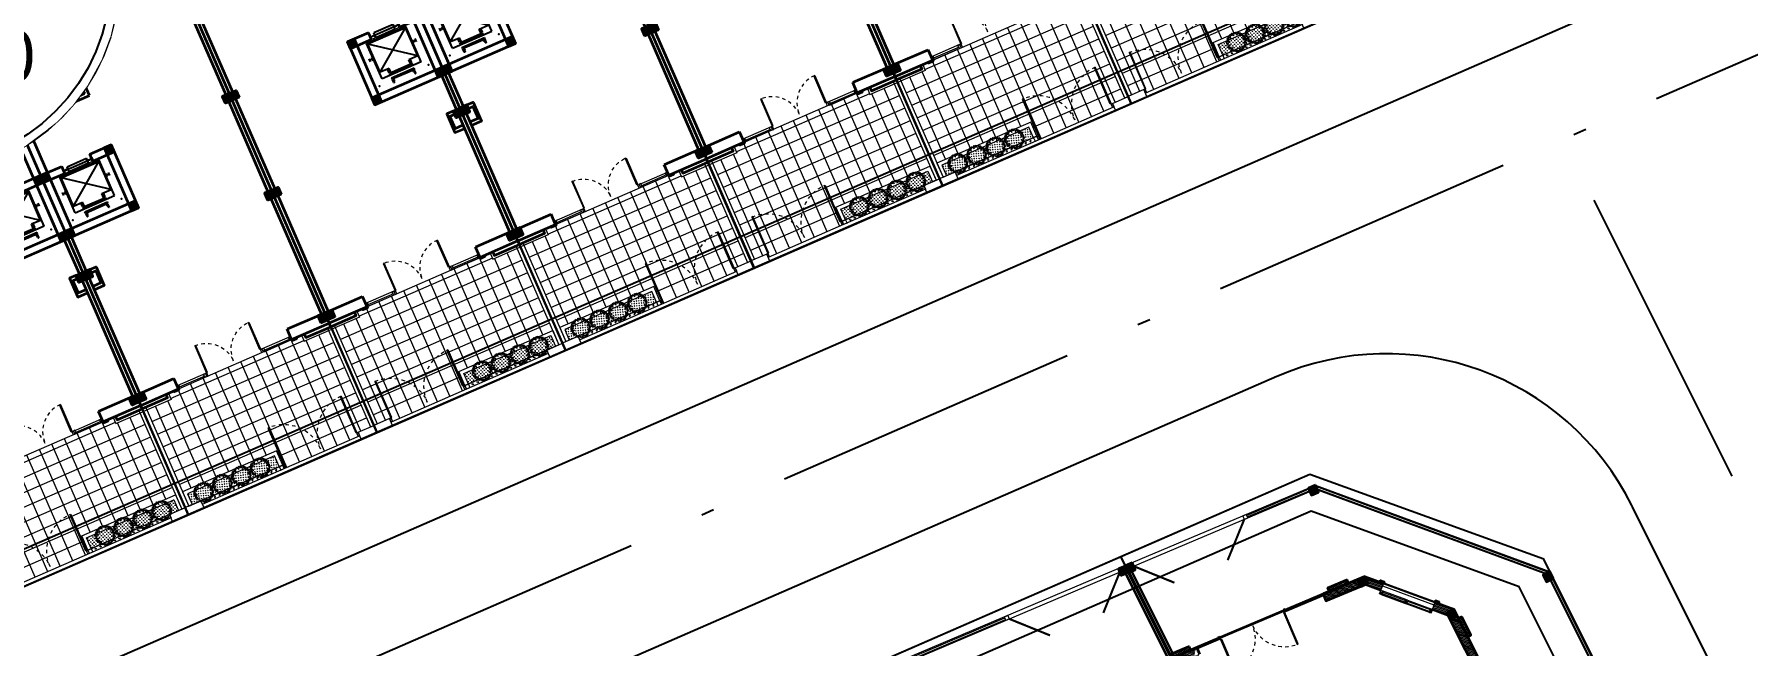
# Model space of a CAD drawing. Header units: millimetres. Extents: x 567980 to 569372, y 2065777 to 2066674.
# Drawn here: x 568774.7 to 568824.68, y 2066410.04 to 2066427.86 of the extents above; entities that cross this region are included whole.
import ezdxf
from ezdxf.enums import TextEntityAlignment as Align
from ezdxf.xclip import XClip

# ---------------------------------------------------------------- set-up
doc = ezdxf.new("R2010")
doc.units = ezdxf.units.MM
for name, pattern in [('ACAD_ISO10W100', [18.5, 12, -3, 0.5, -3]), ('CENTER', [3, 1.5, -0.5, 0.5, -0.5]), ('DOT', [0.25, 0, -0.25]), ('HIDDEN', [0.75, 0.5, -0.25]), ('HIDDEN2', [0.1875, 0.125, -0.0625])]:
    doc.linetypes.add(name, pattern=pattern)
for name, color, linetype, lineweight in [('A-CAY', 76, 'Continuous', 13), ('A-COT VACH', 2, 'Continuous', 35), ('A-CUA', 25, 'Continuous', 5), ('A-DIM', 251, 'Continuous', 15), ('A-HATCH', 251, 'Continuous', 5), ('A-NET KHUAT', 250, 'HIDDEN', 9), ('A-NET THAY', 125, 'Continuous', 18), ('A-NOI THAT', 44, 'Continuous', 9), ('A-TEXT', 7, 'Continuous', 18), ('A-TUONG', 255, 'Continuous', 35), ('boDnv', 54, 'Continuous', 25), ('E- RANH GIOI', 1, 'CENTER', 13), ('E-NoiThat', 32, 'Continuous', 9)]:
    doc.layers.add(name, color=color, linetype=linetype, lineweight=lineweight)
for name, color, linetype in [('A-NOITHAT', 252, 'Continuous'), ('ChiaLo', 128, 'CENTER'), ('datOlienke', 42, 'Continuous'), ('ghi_chu', 7, 'Continuous'), ('LogDg', 7, 'Continuous'), ('LoLK', 6, 'Continuous'), ('QH', 7, 'Continuous'), ('QUYEN', 7, 'Continuous'), ('text', 7, 'Continuous'), ('TimDg', 222, 'Continuous'), ('ViaHeS', 32, 'Continuous')]:
    doc.layers.add(name, color=color, linetype=linetype)
doc.styles.add('A1-arial', font='arial.ttf')
doc.styles.add('avh', font='')
doc.styles.add('rms', font='romans.shx', dxfattribs={"width": 0.7, "bigfont": 'vns.shx'})
doc.styles.get('avh').set_extended_font_data('.VnAvantH')
doc.linetypes.add('ADL', pattern='A,0.125,-0.15,["++",rms,S=0.5,R=0,X=0,Y=-0.2245],-1.35,1.125', length=2.75)

# ---------------------------------------------------------------- blocks, each defined once
blk = doc.blocks.new('NEN')
at = {"layer": 'boDnv', "color": 10, "linetype": 'ADL', "ltscale": 0.25}
for points in [[(156.672, 80.693), (146.026, 101.979), (139.956, 104.181), (-3.204, 41.78), (-5.746, 35.822), (2.49, 13.482), (8.01, 11.127), (154.618, 75.032)], [(138.064, -70.202), (163.347, -55.493), (165.206, -49.265), (120.533, 40.055), (114.463, 42.257), (87.67, 30.578), (85.617, 24.916), (132.335, -68.493)]]:
    blk.add_lwpolyline(points, close=True, dxfattribs=at)
at = {"layer": 'ChiaLo', "ltscale": 5}
for p, q in [((109.214, 54.15), (95.396, 85.849)), ((103.713, 51.752), (89.896, 83.452)), ((98.213, 49.355), (84.396, 81.054)), ((92.713, 46.957), (78.896, 78.657)), ((87.213, 44.56), (73.396, 76.259)), ((81.713, 42.163), (67.895, 73.862))]:
    blk.add_line(p, q, dxfattribs=at)
blk.add_lwpolyline([(116.573, 25.616), (108.915, 40.929)], dxfattribs=at)
at = {"layer": 'datOlienke'}
for points in [[(157.758, 80.756), (146.742, 102.783), (139.922, 105.257), (-3.967, 42.538), (-6.821, 35.849), (1.701, 12.732), (8.014, 10.038), (155.411, 74.287)], [(138.192, -71.285), (164.192, -56.158), (166.277, -49.172), (121.249, 40.859), (114.429, 43.333), (86.877, 31.323), (84.53, 24.853), (131.634, -69.327)]]:
    blk.add_lwpolyline(points, close=True, dxfattribs=at)
at = {"layer": 'LogDg'}
for points in [[(-1.168, 12.049), (-9.545, 35.211, -0.395588), (-5.218, 45.265), (140.335, 108.71, -0.398858), (150.687, 104.955), (161.697, 82.941, -0.429738), (157.739, 72.029), (9.552, 7.436, -0.433088)], [(81.968, 23.269), (128.805, -70.377, 0.432836), (139.983, -73.714), (165.966, -58.597, 0.395833), (169.098, -48.104), (123.817, 42.43, 0.398858), (113.466, 46.185), (85.926, 34.181, 0.429738)]]:
    blk.add_lwpolyline(points, format="xyb", close=True, dxfattribs=at)
at = {"layer": 'LoLK'}
for points in [[(107.689, 72.663), (102.189, 70.265), (109.214, 54.15), (114.714, 56.547)], [(102.189, 70.265), (96.689, 67.868), (103.713, 51.752), (109.214, 54.15)], [(96.689, 67.868), (91.189, 65.47), (98.213, 49.355), (103.713, 51.752)], [(91.189, 65.47), (85.689, 63.073), (92.713, 46.957), (98.213, 49.355)], [(85.689, 63.073), (80.188, 60.675), (87.213, 44.56), (92.713, 46.957)], [(80.188, 60.675), (74.688, 58.278), (81.713, 42.163), (87.213, 44.56)], [(74.688, 58.278), (69.188, 55.88), (76.212, 39.765), (81.713, 42.163)], [(121.249, 40.859), (114.429, 43.333), (108.915, 40.929), (116.573, 25.616), (126.412, 30.537)], [(108.915, 40.929), (100.653, 37.328), (108.524, 21.59), (116.573, 25.616)]]:
    blk.add_lwpolyline(points, close=True, dxfattribs=at)
at = {"layer": 'TimDg', "linetype": 'ACAD_ISO10W100', "ltscale": 0.75}
for points in [[(170.944, 74.512), (-58.789, -25.625)], [(176.4, -55.997), (121.833, 53.105)]]:
    blk.add_lwpolyline(points, dxfattribs=at)
at = {"layer": 'ViaHeS'}
for points in [[(157.758, 80.756), (146.742, 102.783), (139.922, 105.257), (-3.967, 42.538), (-6.821, 35.849), (1.701, 12.732), (8.014, 10.038), (155.411, 74.287)], [(138.192, -71.285), (164.192, -56.158), (166.277, -49.172), (121.249, 40.859), (114.429, 43.333), (86.877, 31.323), (84.53, 24.853), (131.634, -69.327)]]:
    blk.add_lwpolyline(points, close=True, dxfattribs=at)
blk = doc.blocks.new('NEN M01')
at = {"layer": 'datOlienke'}
blk.add_lwpolyline([(4.737, 4.993), (3.439, 29.587), (-1.824, 34.58), (-158.789, 34.58), (-164.078, 29.588), (-165.502, 4.992), (-160.791, 0), (0, 0)], close=True, dxfattribs=at)
at = {"layer": 'LoLK'}
for points in [[(-80.396, 17.58), (-86.396, 17.58), (-86.396, 0), (-80.396, 0)], [(-74.396, 17.58), (-80.396, 17.58), (-80.396, 0), (-74.396, 0)], [(-68.396, 17.58), (-74.396, 17.58), (-74.396, 0), (-68.396, 0)], [(-62.396, 17.58), (-68.396, 17.58), (-68.396, 0), (-62.396, 0)], [(-56.396, 17.58), (-62.396, 17.58), (-62.396, 0), (-56.396, 0)], [(-50.396, 17.58), (-56.396, 17.58), (-56.396, 0), (-50.396, 0)], [(-44.396, 17.58), (-50.396, 17.58), (-50.396, 0), (-44.396, 0)]]:
    blk.add_lwpolyline(points, close=True, dxfattribs=at)
blk = doc.blocks.new('cot 220')
at = {"layer": 'A-COT VACH'}
h = blk.add_hatch(color=256, dxfattribs=at)
h.dxf.hatch_style = 1
h.paths.add_polyline_path([(110, 110), (-110, 110), (-110, -110), (110, -110)])
blk.add_lwpolyline([(-110, -110), (110, -110), (110, 110), (-110, 110)], close=True, dxfattribs=at)
blk = doc.blocks.new('AP11B2')
at = {"layer": 'A-NOITHAT'}
for p, q in [((-725, 166), (-725, 1292)), ((725, 1292), (-725, 1292)), ((-695, 366), (-695, 1262)), ((695, 1262), (-695, 1262)), ((695, 366), (-695, 1262)), ((-695, 366), (695, 1262)), ((558, 1417), (-568, 1417)), ((-435, 1392), (-435, 1442)), ((-385, 1392), (-385, 1442)), ((-335, 1442), (-385, 1442)), ((-335, 1392), (-385, 1392)), ((360, 1492), (-360, 1492)), ((-360, 1342), (-360, 1492)), ((360, 1342), (-360, 1342)), ((-335, 1392), (-335, 1442)), ((385, 1442), (335, 1442)), ((335, 1392), (335, 1442)), ((385, 1392), (335, 1392)), ((360, 1342), (360, 1492)), ((385, 1392), (385, 1442)), ((435, 1392), (435, 1442)), ((695, 366), (695, 1262)), ((725, 166), (725, 1292)), ((-850, 757), (-850, 857)), ((-750, 807), (-850, 807)), ((-750, 757), (-750, 857)), ((750, 757), (750, 857)), ((750, 807), (850, 807)), ((850, 757), (850, 857)), ((725, 166), (-725, 166)), ((-360, 366), (-695, 366)), ((-420, 246), (-420, 366)), ((-360, 246), (-420, 246)), ((417, 226), (-417, 226)), ((-417, 186), (-417, 226)), ((417, 186), (-417, 186)), ((417, 79), (-417, 79)), ((-417, 39), (-417, 79)), ((417, 39), (-417, 39)), ((-407, -67), (-407, 25)), ((-367, 25), (-407, 25)), ((-360, 246), (-360, 366)), ((-357, -15), (-357, 15)), ((0, 186), (0, 226)), ((0, 39), (0, 79)), ((357, -15), (357, 15)), ((695, 366), (360, 366)), ((360, 246), (360, 366)), ((420, 246), (360, 246)), ((407, 25), (367, 25)), ((407, -67), (407, 25)), ((417, 186), (417, 226)), ((417, 39), (417, 79)), ((420, 246), (420, 366)), ((-387, -77), (-397, -77)), ((-377, -67), (-377, -25)), ((-367, -25), (-377, -25)), ((377, -25), (367, -25)), ((377, -67), (377, -25)), ((397, -77), (387, -77))]:
    blk.add_line(p, q, dxfattribs=at)
for centre, start, end in [((-367, 15), 0, 90), ((367, 15), 90, 180), ((-397, -67), 180, 270), ((-387, -67), 270, 0), ((-367, -15), 270, 0), ((367, -15), 180, 270), ((387, -67), 180, 270), ((397, -67), 270, 0)]:
    blk.add_arc(centre, 10, start, end, dxfattribs=at)
for p in [(-900, 0), (900, 0)]:
    blk.add_point(p, dxfattribs=at)
blk = doc.blocks.new('*U322')
blk.add_line((100, 70), (867, 70))
for points in [[(-147, 1067), (-147, 1007), (-40, 1007), (-40, 1017), (0, 1017), (0, 1067)], [(-147, 0), (-147, 60), (-40, 60), (-40, 50), (0, 50), (0, 0)], [(0, 50), (967, 50), (967, 90), (0, 90)], [(100, 50), (100, 90), (867, 90), (867, 50)]]:
    blk.add_lwpolyline(points, close=True)
at = {"linetype": 'HIDDEN'}
blk.add_arc((0, 50), 967, 360, 90, dxfattribs=at)
blk = doc.blocks.new('A$C141617FA')
at = {"layer": 'A-NOI THAT'}
for p, q in [((0, 445), (154, 445)), ((214, 445), (322, 445))]:
    blk.add_line(p, q, dxfattribs=at)
for points in [[(383, 445), (537, 445), (537, 20, -0.414214), (517, 0), (20, 0, -0.414214), (0, 20), (0, 445)], [(297, 407), (481, 407, -0.414214), (521, 367), (521, 67, -0.414214), (481, 27), (61, 27, -0.414214), (21, 67), (21, 367, -0.414214), (61, 407), (246, 407)]]:
    blk.add_lwpolyline(points, format="xyb", dxfattribs=at)
blk.add_lwpolyline([(274, 435), (253, 428, 0.414214), (246, 413), (305, 244, 0.414214), (320, 237), (342, 244, 0.414214), (349, 260), (290, 428, 0.414214)], format="xyb", close=True, dxfattribs=at)
for centre, radius in [((184, 438), 31.2), ((268, 214), 30), ((352, 438), 31.2)]:
    blk.add_circle(centre, radius, dxfattribs=at)
blk = doc.blocks.new('xi')
for p, q in [((31751, -119432), (31751, -119586)), ((31977, -119418), (31763, -119418)), ((31977, -119418), (32191, -119418)), ((32202, -119432), (32202, -119586)), ((31855, -119684), (31870, -119914)), ((31858, -119700), (31867, -119700)), ((31879, -119691), (32075, -119691)), ((31900, -119663), (31900, -119691)), ((31902, -119661), (31912, -119661)), ((31914, -119663), (31914, -119691)), ((31914, -119678), (31927, -119678)), ((31929, -119680), (31929, -119691)), ((32025, -119680), (32025, -119691)), ((32040, -119678), (32027, -119678)), ((32040, -119663), (32040, -119691)), ((32052, -119661), (32042, -119661)), ((32054, -119663), (32054, -119691)), ((32098, -119684), (32083, -119914)), ((32096, -119700), (32087, -119700)), ((32234, -119513), (32202, -119517)), ((32215, -119526), (32202, -119526)), ((32215, -119563), (32202, -119563)), ((32234, -119573), (32202, -119569)), ((32215, -119516), (32215, -119571)), ((32256, -119534), (32256, -119553))]:
    blk.add_line(p, q)
blk.add_circle((31977, -119703), 42.5)
for points in [[(31726, -119541), (31726, -119510), (31728, -119478), (31732, -119447)], [(31732, -119447), (31733, -119431), (31746, -119418), (31763, -119418)], [(31751, -119432), (31751, -119424), (31758, -119418), (31766, -119418)], [(32187, -119418), (32195, -119418), (32202, -119424), (32202, -119432)], [(32191, -119418), (32207, -119418), (32220, -119431), (32221, -119447)], [(32221, -119447), (32224, -119469), (32226, -119492), (32226, -119514)], [(31732, -119673), (31727, -119629), (31725, -119585), (31726, -119541)], [(31790, -119971), (31759, -119874), (31740, -119774), (31732, -119673)], [(31735, -119709), (31735, -119679), (31738, -119650), (31744, -119622)], [(31744, -119622), (31747, -119614), (31752, -119607), (31758, -119601)], [(31758, -119601), (31754, -119597), (31751, -119592), (31751, -119586)], [(31977, -119611), (31904, -119610), (31831, -119607), (31758, -119601)], [(31797, -119926), (31789, -119886), (31790, -119845), (31801, -119805)], [(31899, -120097), (31831, -120035), (31796, -119943), (31805, -119851)], [(31882, -120098), (31839, -120049), (31809, -119990), (31797, -119926)], [(31801, -119805), (31810, -119769), (31827, -119734), (31850, -119704)], [(31805, -119851), (31807, -119829), (31812, -119808), (31820, -119788)], [(31820, -119788), (31832, -119754), (31849, -119723), (31871, -119695)], [(31850, -119704), (31852, -119701), (31854, -119700), (31858, -119700)], [(31977, -120018), (31919, -120018), (31872, -119972), (31870, -119914)], [(31871, -119695), (31873, -119692), (31875, -119691), (31879, -119691)], [(31900, -119663), (31900, -119662), (31901, -119661), (31902, -119661)], [(31912, -119661), (31913, -119661), (31914, -119662), (31914, -119663)], [(31927, -119678), (31928, -119678), (31929, -119679), (31929, -119680)], [(32195, -119601), (32122, -119607), (32050, -119610), (31977, -119611)], [(32083, -119914), (32082, -119972), (32034, -120018), (31977, -120018)], [(32025, -119680), (32025, -119679), (32026, -119678), (32027, -119678)], [(32040, -119663), (32040, -119662), (32041, -119661), (32042, -119661)], [(32052, -119661), (32053, -119661), (32054, -119662), (32054, -119663)], [(32148, -119851), (32158, -119943), (32123, -120035), (32054, -120097)], [(32157, -119926), (32144, -119990), (32115, -120049), (32071, -120098)], [(32075, -119691), (32078, -119691), (32081, -119692), (32083, -119695)], [(32083, -119695), (32104, -119723), (32122, -119754), (32134, -119788)], [(32096, -119700), (32099, -119700), (32102, -119701), (32104, -119704)], [(32104, -119704), (32127, -119734), (32143, -119769), (32152, -119805)], [(32134, -119788), (32141, -119808), (32146, -119829), (32148, -119851)], [(32152, -119805), (32163, -119845), (32165, -119886), (32157, -119926)], [(32221, -119673), (32214, -119774), (32194, -119874), (32163, -119971)], [(32202, -119586), (32202, -119592), (32199, -119597), (32195, -119601)], [(32195, -119601), (32201, -119607), (32206, -119614), (32209, -119622)], [(32209, -119622), (32215, -119650), (32218, -119679), (32218, -119709)], [(32228, -119573), (32227, -119606), (32225, -119639), (32221, -119673)], [(31803, -120001), (31798, -119992), (31793, -119981), (31790, -119971)], [(31868, -120091), (31842, -120065), (31820, -120035), (31803, -120001)], [(31977, -120138), (31936, -120138), (31896, -120121), (31868, -120091)], [(32054, -120097), (32010, -120138), (31943, -120138), (31899, -120097)], [(32085, -120091), (32057, -120121), (32018, -120138), (31977, -120138)], [(32151, -120001), (32134, -120035), (32112, -120065), (32085, -120091)], [(32163, -119971), (32160, -119981), (32156, -119992), (32151, -120001)]]:
    blk.add_open_spline(points, degree=3)
for points in [[(31855, -119684), (31847, -119617), (31896, -119556), (31963, -119549), (31968, -119548), (31972, -119548), (31977, -119548)], [(31977, -119548), (32044, -119548), (32099, -119603), (32099, -119670), (32099, -119675), (32099, -119679), (32098, -119684)], [(32234, -119513), (32245, -119512), (32256, -119521), (32256, -119533), (32256, -119534), (32256, -119534), (32256, -119534)], [(32256, -119553), (32256, -119564), (32246, -119574), (32234, -119574), (32234, -119574), (32234, -119574), (32234, -119573)], [(32071, -120098), (32024, -120150), (31944, -120154), (31892, -120107), (31888, -120104), (31885, -120101), (31882, -120098)]]:
    blk.add_open_spline(points, degree=3, knots=[0, 0, 0, 0, 1, 1, 1, 2, 2, 2, 2])
blk = doc.blocks.new('*U305')
for p, q in [((90, -100), (50, -100)), ((70, -100), (70, -1050)), ((2310, -100), (2350, -100)), ((2330, -100), (2330, -1050)), ((90, -1050), (50, -1050)), ((2310, -1050), (2350, -1050))]:
    blk.add_line(p, q)
for points in [[(0, 133), (60, 133), (60, 40), (50, 40), (50, 0), (0, 0)], [(2400, 133), (2340, 133), (2340, 40), (2350, 40), (2350, 0), (2400, 0)], [(50, 0), (90, 0), (90, -1150), (50, -1150)], [(2350, 0), (2310, 0), (2310, -1150), (2350, -1150)]]:
    blk.add_lwpolyline(points, close=True)
at = {"linetype": 'HIDDEN2'}
for centre, start, end in [((50, 0), 270.00004, 0), ((2350, 0), 180, 269.99996)]:
    blk.add_arc(centre, 1150, start, end, dxfattribs=at)
blk = doc.blocks.new('cot gia md a1')
at = {"layer": 'A-NET THAY'}
blk.add_lwpolyline([(880, 0), (880, -190), (0, -190), (0, -110)], dxfattribs=at)
at = {"layer": 'A-TUONG'}
blk.add_lwpolyline([(800, 0), (800, -110), (0, -110), (0, 0)], dxfattribs=at)
blk = doc.blocks.new('phao cua chinh mb a1')
at = {"layer": 'A-TUONG'}
blk.add_lwpolyline([(0, 0), (0, -30), (-150, -30), (-150, 0)], dxfattribs=at)
blk = doc.blocks.new('TRU CONG')
at = {"layer": 'A-NET THAY'}
blk.add_lwpolyline([(0, 0), (500, 0), (500, 220), (0, 220)], close=True, dxfattribs=at)
blk = doc.blocks.new('*U304')
for p, q in [((90, 1450), (50, 1450)), ((70, 100), (70, 1450)), ((3110, 1450), (3150, 1450)), ((3130, 100), (3130, 1450)), ((90, 100), (50, 100)), ((3110, 100), (3150, 100))]:
    blk.add_line(p, q)
for points in [[(50, 0), (90, 0), (90, 1550), (50, 1550)], [(3150, 0), (3110, 0), (3110, 1550), (3150, 1550)], [(0, -133), (60, -133), (60, -40), (50, -40), (50, 0), (0, 0)], [(3200, -133), (3140, -133), (3140, -40), (3150, -40), (3150, 0), (3200, 0)]]:
    blk.add_lwpolyline(points, close=True)
at = {"linetype": 'HIDDEN2'}
for centre, start, end in [((50, 0), 0, 89.99996), ((3150, 0), 90.00004, 180)]:
    blk.add_arc(centre, 1550, start, end, dxfattribs=at)
blk = doc.blocks.new('*U331')
at = {"layer": 'A-NET THAY'}
blk.add_lwpolyline([(-0.015, -0.015), (0.015, -0.015), (0.015, 0.015), (-0.015, 0.015)], close=True, dxfattribs=at)
blk = doc.blocks.new('*U332')
at = {"layer": 'A-NET THAY', "color": 0, "linetype": 'ByBlock', "lineweight": -2, "transparency": 16777216}
for p in [(0, 0), (0.15, 0), (0.3, 0), (0.45, 0), (0.6, 0), (0.75, 0), (0.9, 0), (1.05, 0), (1.2, 0), (1.35, 0), (1.5, 0), (1.65, 0), (1.8, 0), (1.95, 0), (2.1, 0), (2.25, 0)]:
    blk.add_blockref('*U331', p, dxfattribs=at)
blk = doc.blocks.new('mb-cay40')
at = {"color": 0, "linetype": 'ByBlock'}
for centre, radius, start, end in [((-767, 152), 75.6, 44.25765, 108.59266), ((-736, 277), 75.6, 224.25765, 288.59266), ((-743, 226), 96, 30.94824, 110.57839), ((-695, 365), 96, 210.94824, 290.57839), ((-787, 176), 111, 280.87616, 345.44791), ((-659, 40), 111, 100.87616, 165.44791), ((-690, -39), 87.4, 54.97446, 151.37923), ((-716, 74), 87.4, 234.97446, 331.37923), ((-680, 301), 102, 69.72014, 135.64891), ((-718, 468), 102, 249.72014, 315.64891), ((-654, 503), 44.2, 163.49335, 274.46973), ((-693, 471), 44.2, 343.49335, 94.46973), ((-638, 119), 83.9, 60.50948, 129.29199), ((-649, 257), 83.9, 240.50948, 309.29199), ((-542, 597), 98.1, 183.31893, 263.19037), ((-651, 494), 98.1, 3.31893, 83.19037), ((-620, 357), 75.8, 22.57231, 98.33354), ((-561, 461), 75.8, 202.57231, 278.33354), ((-554, 556), 69.9, 25.45365, 116.6852), ((-522, 648), 69.9, 205.45365, 296.6852), ((-427, 694), 54.1, 146.81507, 244.01934), ((-496, 675), 54.1, 326.81507, 64.01934), ((-390, 597), 66.9, 168.8066, 257.6391), ((-470, 545), 66.9, 348.8066, 77.6391), ((-300, 710), 100, 149.47372, 231.75859), ((-448, 683), 100, 329.47372, 51.75859), ((-231, 779), 98.1, 192.30595, 259.6849), ((-344, 662), 98.1, 12.30595, 79.6849), ((-148, 638), 79.7, 145.52479, 220.83273), ((-273, 631), 79.7, 325.52479, 40.83273), ((-136, 737), 62.9, 125.40933, 202.71009), ((-231, 764), 62.9, 305.40933, 22.71009), ((16, 684), 137, 133.81169, 194.30773), ((-211, 749), 137, 313.81169, 14.30773), ((113, 711), 137, 163.46423, 212.79056), ((49, 562), 68.8, 103.89139, 198.90395), ((-134, 676), 137, 343.46423, 32.79056), ((-33, 607), 68.8, 283.89139, 18.90395), ((138, 616), 80.6, 104.10036, 168.46502), ((40, 710), 80.6, 284.10036, 348.46502), ((230, 506), 141, 100.3005, 160.44765), ((72, 692), 141, 280.3005, 340.44765), ((213, 369), 79.6, 86.02822, 161.36976), ((143, 474), 79.6, 266.02822, 341.36976), ((159, -75), 77.3, 28.80716, 103.91988), ((208, 37), 77.3, 208.80716, 283.91988), ((260, 521), 76.9, 122.58173, 207.17999), ((150, 551), 76.9, 302.58173, 27.17999), ((243, 141), 78, 58.87476, 131.21352), ((232, 267), 78, 238.87476, 311.21352), ((320, 284), 110, 64.73526, 140.57812), ((282, 453), 110, 244.73526, 320.57812), ((314, -59), 90.4, 71.37117, 141.75354), ((272, 83), 90.4, 251.37117, 321.75354), ((300, 426), 53.5, 59.98145, 155.66759), ((278, 494), 53.5, 239.98145, 335.66759), ((293, 25), 97.6, 29.1952, 106.7189), ((350, 166), 97.6, 209.1952, 286.7189), ((359, 242), 79.1, 90.25287, 173.52208), ((280, 330), 79.1, 270.25287, 353.52208), ((344, 142), 53.6, 28.19814, 112.19179), ((371, 217), 53.6, 208.19814, 292.19179), ((-675, -123), 70, 71.81925, 140.08176), ((-707, -12), 70, 251.81925, 320.08176), ((-557, -163), 78, 113.47529, 203.45596), ((-660, -123), 78, 293.47529, 23.45596), ((-617, 21), 75, 267.17243, 337.23647), ((-551, -83), 75, 87.17243, 157.23647), ((-605, -147), 107, 271.63276, 352.02679), ((-496, -269), 107, 91.63276, 172.02679), ((-473, -294), 49.3, 76.54191, 193.47743), ((-509, -257), 49.3, 256.54191, 13.47743), ((-342, -221), 95.9, 122.88731, 186.72533), ((-489, -152), 95.9, 302.88731, 6.72533), ((-314, -281), 91.1, 159.11699, 230.36062), ((-457, -318), 91.1, 339.11699, 50.36062), ((-220, -348), 109, 122.11699, 201.72753), ((-379, -297), 109, 302.11699, 21.72753), ((-170, -364), 62.5, 129.74751, 206.0709), ((-267, -343), 62.5, 309.74751, 26.0709), ((-133, -236), 75.4, 148.78766, 221.59771), ((-253, -247), 75.4, 328.78766, 41.59771), ((-160, -372), 84.6, 5.31956, 80.41897), ((-61, -281), 84.6, 185.31956, 260.41897), ((100, -278), 148, 165.20711, 218.32175), ((-159, -332), 148, 345.20711, 38.32175), ((-19, -211), 70.3, 353.64998, 74.65145), ((70, -151), 70.3, 173.64998, 254.65145), ((110, -276), 64.3, 156.77542, 231.28797), ((11, -301), 64.3, 336.77542, 51.28797), ((113, -290), 96.7, 38.69621, 106.24154), ((162, -137), 96.7, 218.69621, 286.24154), ((133, -213), 116, 6.54869, 76.89113), ((275, -87), 116, 186.54869, 256.89113), ((243, -118), 50.7, 359.25572, 87.62866), ((296, -68), 50.7, 179.25572, 267.62866)]:
    blk.add_arc(centre, radius, start, end, dxfattribs=at)
blk = doc.blocks.new('*U329')
at = {"layer": 'A-CAY', "xscale": 0.0005, "yscale": 0.0005, "zscale": 0.0005, "rotation": 296.5718179110141}
blk.add_blockref('mb-cay40', (-0.044, -0.134), dxfattribs=at)
blk = doc.blocks.new('*U330')
at = {"layer": 'A-NET THAY', "color": 0, "linetype": 'ByBlock', "lineweight": -2, "transparency": 16777216}
for p in [(0, 0), (0.6, 0), (1.2, 0), (1.8, 0)]:
    blk.add_blockref('*U329', p, dxfattribs=at)
blk = doc.blocks.new('*U303')
at = {"ltscale": 10}
for p, q in [((900, 0), (0, 0)), ((855, -60), (45, -60)), ((855, -100), (45, -100))]:
    blk.add_line(p, q, dxfattribs=at)
for points in [[(0, -100), (45, -100), (45, -60), (60, -60), (60, 0), (0, 0)], [(900, -100), (855, -100), (855, -60), (840, -60), (840, 0), (900, 0)]]:
    blk.add_lwpolyline(points, close=True, dxfattribs=at)
blk = doc.blocks.new('MB T1 A6...')
at = {"layer": 'A-HATCH'}
h = blk.add_hatch(dxfattribs=at)
h.set_pattern_fill('SQRTMPLT', color=256, scale=0.3, pattern_type=2)
h.set_pattern_definition([(0, (-569799.19593, -2065323.6969), (-1e-17, 0.3), []), (90, (-569799.19593, -2065323.6969), (-0.3, 0), [])])
h.paths.add_polyline_path([(1.175, -4.52), (2.13, -4.52), (2.13, -3.42), (2.13, -2.42), (1.23, -2.42), (1.23, -2.22), (0.22, -2.22), (0.22, -3.379), (0.62, -3.486), (0.633, -3.438), (0.704, -3.56), (0.717, -3.512), (1.175, -3.635)])
h = blk.add_hatch(dxfattribs=at)
h.set_pattern_fill('SQRTMPLT', color=256, scale=0.4, pattern_type=2)
h.set_pattern_definition([(0, (-569799.19593, -2065461.0032), (-3e-17, 0.4), []), (90, (-569799.19593, -2065461.0032), (-0.4, 0), [])])
h.paths.add_polyline_path([(5.89, -14.3), (5.12, -14.3), (5.12, -14.11), (4.95, -14.11), (4.95, -14.14), (4.8, -14.14), (4.8, -14.11), (1.2, -14.11), (1.2, -14.14), (1.05, -14.14), (1.05, -14.11), (0.88, -14.11), (0.88, -14.3), (0.11, -14.3), (0.11, -16.91), (3.1, -16.91), (3.1, -16.78), (3.1, -17.47), (5.5, -17.47), (5.5, -17.36), (5.89, -17.36)])
at = {"layer": 'A-HATCH', "true_color": 0x46cb3a}
h = blk.add_hatch(dxfattribs=at)
h.set_pattern_fill('CROSS', color=95, scale=0.2, angle=-63.4282, double=1)
h.set_pattern_definition([(296.571817911, (-569799.19593, -2065461.58321), (0.0670846796934, -0.0223527571104), [0.025, -0.075]), (26.571817911, (-569799.20152, -2065461.59998), (0.0223527571104, 0.0670846796934), [0.025, -0.075])])
h.paths.add_polyline_path([(2.99, -17.02), (0.22, -17.02), (0.22, -17.36), (2.99, -17.36)])
at = {"layer": 'A-NET THAY'}
for p, q in [((2.13, -4.22), (2.13, -3.42)), ((1.12, -3.87), (0.22, -3.87)), ((1.12, -4.12), (0.22, -4.12)), ((1.12, -4.37), (0.22, -4.37)), ((1.12, -4.62), (0.22, -4.62)), ((1.12, -4.87), (0.22, -4.87)), ((1.12, -5.12), (0.22, -5.12)), ((0.67, -7.02), (1.57, -7.02)), ((1.2, -14.11), (4.8, -14.11)), ((3.1, -17.47), (5.5, -17.47)), ((0.5, -17.58), (5.5, -17.58))]:
    blk.add_line(p, q, dxfattribs=at)
for points in [[(1.07, -3.607), (1.07, -5.12)], [(2.99, -17.36), (2.99, -17.02), (0.22, -17.02), (0.22, -17.36)]]:
    blk.add_lwpolyline(points, dxfattribs=at)
for points in [[(0, -17.36), (0, -14.22), (0.11, -14.22), (0.11, -17.36)], [(6, -17.36), (6, -14.22), (5.89, -14.22), (5.89, -17.36)], [(0.11, -17.36), (3.1, -17.36), (3.1, -16.91), (0.11, -16.91)], [(0.5, -17.47), (3.1, -17.47), (3.1, -17.36), (0.5, -17.36)], [(2.99, -17.47), (3.1, -17.47), (3.1, -17.36), (2.99, -17.36)]]:
    blk.add_lwpolyline(points, close=True, dxfattribs=at)
at = {"layer": 'A-NOI THAT'}
blk.add_lwpolyline([(2.13, -4.52), (2.13, -5.12), (1.175, -5.12), (1.175, -4.52)], close=True, dxfattribs=at)
at = {"layer": 'A-TUONG'}
for p, q in [((0, -14.11), (0, -2)), ((0.22, -8.8), (0.22, -2.22)), ((2.13, -2.22), (2.13, -3.42)), ((2.24, -3.42), (2.24, -2.22)), ((5.89, -2.22), (5.89, -6.8)), ((6, -2), (6, -14.11)), ((2.13, -3.42), (2.24, -3.42)), ((1.12, -5.23), (1.12, -3.62)), ((1.175, -5.12), (1.175, -3.635)), ((2.13, -4.22), (2.24, -4.22)), ((2.13, -4.22), (2.13, -5.12)), ((2.24, -5.23), (2.24, -4.22)), ((1.12, -5.23), (2.24, -5.23)), ((1.175, -5.12), (2.13, -5.12)), ((0.67, -7.02), (0.67, -6.8)), ((1.57, -7.02), (1.57, -6.8)), ((5.89, -7.02), (5.89, -9.88)), ((0.11, -8.8), (0.22, -8.8)), ((0.11, -9.88), (0.11, -8.8)), ((0.11, -13.78), (0.11, -10.1)), ((5.89, -10.1), (5.89, -13.78)), ((0.11, -13.78), (1.2, -13.78)), ((1.2, -14.11), (1.2, -13.78)), ((5.89, -13.78), (4.8, -13.78)), ((4.8, -14.11), (4.8, -13.78)), ((0, -14.11), (1.2, -14.11)), ((4.8, -14.11), (6, -14.11))]:
    blk.add_line(p, q, dxfattribs=at)
for points in [[(1.57, -6.8), (2.24, -6.8), (2.24, -8.8), (0, -8.8), (0, -6.8), (0.67, -6.8)], [(1.57, -7.02), (2.02, -7.02), (2.02, -8.58), (0.22, -8.58), (0.22, -7.02), (0.67, -7.02)], [(0.22, -9.88), (0.42, -9.88), (0.42, -10.48), (0.11, -10.48)], [(0.22, -9.99), (0.365, -9.99), (0.365, -10.37), (0.11, -10.37)]]:
    blk.add_lwpolyline(points, dxfattribs=at)
at = {"layer": 'A-COT VACH', "xscale": 0.001, "yscale": 0.001, "zscale": 0.001}
for p in [(0.11, -6.91), (2.13, -6.91), (5.89, -6.91), (0.11, -8.69), (2.13, -8.69), (0.11, -9.99), (5.89, -9.99), (0.11, -13.89), (5.89, -13.89)]:
    blk.add_blockref('cot 220', p, dxfattribs=at)
at = {"layer": 'A-CUA', "extrusion": (0, 0, -1)}
for name, p, xscale, yscale, zscale, rotation in [('*U322', (-2.13, -3.42), -0.0007500000000000046, 0.0007500000000000046, -0.0007500000000000046, 180), ('*U305', (-2.1, -14.01), 0.0007500000000000047, 0.0007500000000000047, -0.0007500000000000045, 179.999936339438)]:
    blk.add_blockref(name, p, dxfattribs=dict(at, xscale=xscale, yscale=yscale, zscale=zscale, rotation=rotation))
at = {"layer": 'A-CUA', "yscale": 0.001, "zscale": 0.001}
for p, xscale, rotation in [((1.2, -14.01), 0.001, 6.366056209145057e-05), ((4.8, -14.01), -0.001, 6.366056208523855e-05)]:
    blk.add_blockref('*U303', p, dxfattribs=dict(at, xscale=xscale, rotation=rotation))
at = {"layer": 'A-CUA', "extrusion": (0, 0, -1), "xscale": -0.0007500000000000045, "yscale": 0.0007500000000000045, "zscale": -0.0007500000000000045}
blk.add_blockref('*U304', (-3.1, -17.36), dxfattribs=at)
at = {"layer": 'A-NET THAY', "yscale": 0.001, "zscale": 0.001}
for name, p, xscale in [('cot gia md a1', (0, -14.11), 0.001), ('phao cua chinh mb a1', (1.2, -14.11), 0.001), ('phao cua chinh mb a1', (4.8, -14.11), -0.001), ('cot gia md a1', (6, -14.11), -0.001), ('TRU CONG', (0, -17.58), 0.001), ('TRU CONG', (6, -17.58), -0.001)]:
    blk.add_blockref(name, p, dxfattribs=dict(at, xscale=xscale))
at = {"layer": 'A-NET THAY'}
for name, p in [('*U330', (0.67, -17.167)), ('*U332', (0.62, -17.415))]:
    blk.add_blockref(name, p, dxfattribs=at)
at = {"layer": 'A-NOI THAT', "linetype": 'ByBlock', "xscale": -0.001, "yscale": 0.001, "zscale": 0.001}
blk.add_blockref('xi', (33.657, 116.998), dxfattribs=at)
at = {"layer": 'A-NOI THAT', "xscale": -0.001, "yscale": 0.001, "zscale": 0.001, "rotation": 180}
blk.add_blockref('A$C141617FA', (1.384, -4.588), dxfattribs=at)
at = {"layer": 'E-NoiThat', "xscale": -0.0008625000000000015, "yscale": 0.001, "zscale": 0.0008625000000000015}
blk.add_blockref('AP11B2', (1.12, -8.362), dxfattribs=at)
at = {"layer": 'A-TEXT', "style": 'A1-arial'}
blk.add_text('WC', height=0.25, dxfattribs=at).set_placement((1.543, -4.272), align=Align.MIDDLE_CENTER)
blk = doc.blocks.new('MBT1 MO1')
at = {"layer": 'LoLK'}
for name, p in [('NEN M01', (0, 0)), ('MB T1 A6...', (-80.396, 17.58)), ('MB T1 A6...', (-68.396, 17.58)), ('MB T1 A6...', (-56.396, 17.58))]:
    blk.add_blockref(name, p, dxfattribs=at)
at = {"layer": 'LoLK', "xscale": -1}
for p in [(-80.396, 17.58), (-68.396, 17.58), (-56.396, 17.58), (-44.396, 17.58)]:
    blk.add_blockref('MB T1 A6...', p, dxfattribs=at)
blk = doc.blocks.new('NEN KO1')
at = {"layer": 'datOlienke'}
blk.add_lwpolyline([(4.684, 4.99), (2.786, 35.01), (-2.53, 40), (-103.193, 40), (-108.456, 35.007), (-110.04, 4.993), (-105.303, 0), (0, 0)], close=True, dxfattribs=at)
at = {"layer": 'LoLK'}
for points in [[(-103.193, 40), (-108.456, 35.007), (-108.773, 29), (-91.652, 29), (-91.652, 40)], [(-108.773, 29), (-109.248, 20), (-91.652, 20), (-91.652, 29)]]:
    blk.add_lwpolyline(points, close=True, dxfattribs=at)
blk = doc.blocks.new('A$C1a95cbaf')
at = {"layer": 'A-HATCH'}
h = blk.add_hatch(dxfattribs=at)
h.set_pattern_fill('ANSI31', color=256, scale=300)
h.set_pattern_definition([(45, (-121341.862, 350750.01), (-26.5165043, 26.5165043), [])])
h.paths.add_polyline_path([(110, 600), (0, 600), (0, 0), (110, 0)])
at = {"layer": 'A-TUONG', "elevation": 0}
blk.add_lwpolyline([(110, 0), (0, 0), (0, 600), (110, 600)], close=True, dxfattribs=at)
blk = doc.blocks.new('*U525')
for p, q in [((90, -100), (50, -100)), ((70, -100), (70, -1250)), ((2710, -100), (2750, -100)), ((2730, -100), (2730, -1250)), ((90, -1250), (50, -1250)), ((2710, -1250), (2750, -1250))]:
    blk.add_line(p, q)
for points in [[(0, 113), (60, 113), (60, 40), (50, 40), (50, 0), (0, 0)], [(50, 0), (90, 0), (90, -1350), (50, -1350)], [(2750, 0), (2710, 0), (2710, -1350), (2750, -1350)], [(2800, 113), (2740, 113), (2740, 40), (2750, 40), (2750, 0), (2800, 0)]]:
    blk.add_lwpolyline(points, close=True)
at = {"linetype": 'HIDDEN2'}
for centre, start, end in [((50, 0), 270.00004, 0), ((2750, 0), 180, 269.99996)]:
    blk.add_arc(centre, 1350, start, end, dxfattribs=at)
blk = doc.blocks.new('CUA DI 4000')
at = {"layer": 'A-HATCH'}
h = blk.add_hatch(dxfattribs=at)
h.set_pattern_fill('ANSI31', color=256, scale=300)
h.set_pattern_definition([(45, (-348838.78, 636491.252), (-26.5165043, 26.5165043), [])])
h.paths.add_polyline_path([(5600, -110), (5000, -110), (5000, 0), (5600, 0)])
edge = h.paths.add_edge_path()
edge.add_line((600, -109), (0, -111))
edge.add_line((0, -111), (0, 1))
edge.add_line((0, 1), (600, -1))
edge.add_line((600, -1), (600, -109))
at = {"layer": 'A-CUA', "elevation": 0}
for points in [[(800, 0), (1500, 0), (1500, 50), (800, 50)], [(4800, 0), (3600, 0), (3600, 50), (4800, 50)]]:
    blk.add_lwpolyline(points, close=True, dxfattribs=at)
at = {"layer": 'A-NET THAY'}
for q in [(786, 0, 0), (800, 0, 0)]:
    blk.add_line((4800, 0, 0), q, dxfattribs=at)
at = {"layer": 'A-TUONG'}
for p, q in [((800, 0, 0), (800, 220, 0)), ((4800, 0, 0), (4800, 220, 0))]:
    blk.add_line(p, q, dxfattribs=at)
blk.add_lwpolyline([(600, 0), (0, 0), (0, -110), (600, -110)], close=True, dxfattribs=at)
at = {"layer": 'A-TUONG', "elevation": 0}
blk.add_lwpolyline([(5000, 0), (5000, -110), (5600, -110), (5600, 0), (5000, 0)], dxfattribs=at)
at = {"layer": 'A-CUA', "extrusion": (1.82582e-10, -5.39265e-10, -1), "xscale": 0.7500000000000002, "yscale": 0.7500000000000002, "zscale": -0.7500000000000004, "rotation": 180.1066326903748}
blk.add_blockref('*U525', (-1500, 50, 0), dxfattribs=at)
blk = doc.blocks.new('*U397')
at = {"layer": 'A-CUA', "color": 32}
for points in [[(60, -40), (45, -40), (45, -10), (0, -10), (0, -40), (0, -40), (0, -90), (0, -90), (0, -120), (45, -120), (45, -90), (60, -90)], [(30, -90), (60, -90), (60, -40), (30, -40)], [(792, -90), (762, -90), (762, -40), (792, -40)], [(822, -90), (807, -90), (807, -40), (822, -40), (822, -10), (777, -10), (777, -40), (792, -40), (792, -90), (777, -90), (777, -120), (822, -120)], [(807, -90), (837, -90), (837, -40), (807, -40)], [(1540, -40), (1555, -40), (1555, -10), (1600, -10), (1600, -40), (1600, -40), (1600, -90), (1600, -90), (1600, -120), (1555, -120), (1555, -90), (1540, -90)], [(1570, -90), (1540, -90), (1540, -40), (1570, -40)]]:
    blk.add_lwpolyline(points, close=True, dxfattribs=at)
at = {"layer": 'A-CUA', "color": 37, "lineweight": -2}
for points in [[(45, -10), (777, -10), (777, -40), (45, -40)], [(45, -90), (777, -90), (777, -120), (45, -120)], [(1555, -10), (822, -10), (822, -40), (1555, -40)], [(1555, -90), (822, -90), (822, -120), (1555, -120)]]:
    blk.add_lwpolyline(points, close=True, dxfattribs=at)
blk = doc.blocks.new('phào cửa')
at = {"layer": 'A-HATCH'}
h = blk.add_hatch(dxfattribs=at)
h.set_pattern_fill('ANSI31', color=256, scale=250)
h.set_pattern_definition([(45, (-237697.46, 7620.01), (-22.097087, 22.097087), [])])
h.paths.add_polyline_path([(0, 0), (0, 110), (-50, 110), (-50, 0)])
at = {"layer": 'A-TUONG'}
blk.add_lwpolyline([(0, 0), (0, 110), (-50, 110), (-50, 0)], close=True, dxfattribs=at)
blk = doc.blocks.new('CUA SO GOC CHEO 1600')
blk.add_wipeout([(0, 330), (0, 0), (1600, 0), (1600, 330)]).dxf.layer = 'A-NET KHUAT'
at = {"layer": 'A-DIM'}
blk.add_lwpolyline([(0, 80), (0, 20), (1600, 20), (1600, 80)], close=True, dxfattribs=at)
at = {"layer": 'A-NET THAY'}
blk.add_lwpolyline([(0, 330), (1600, 330), (1600, 0), (0, 0)], close=True, dxfattribs=at)
at = {"layer": 'A-CUA', "rotation": 359.9802678828873}
blk.add_blockref('*U397', (0, 340, 0), dxfattribs=at)
at = {"layer": 'A-TUONG', "rotation": 90.00845851323635}
blk.add_blockref('phào cửa', (0, 0), dxfattribs=at)
at = {"layer": 'A-TUONG', "xscale": -1, "rotation": 269.9915414867637}
blk.add_blockref('phào cửa', (1600, 0), dxfattribs=at)
blk = doc.blocks.new('cum dh a3.3.1.6.7')
at = {"layer": 'A-HATCH'}
h = blk.add_hatch(dxfattribs=at)
h.set_pattern_fill('ANSI31', color=256, scale=0.3)
h.set_pattern_definition([(45, (-102.69897, 612.50004), (-0.0265165043, 0.0265165043), [])])
h.paths.add_polyline_path([(23.884, -11.224), (22.774, -11.295), (22.789, -11.514), (23.884, -11.444)])
h.paths.add_polyline_path([(18.218, -11.59), (18.783, -11.553), (18.797, -11.772), (18.219, -11.81)])
h.paths.add_polyline_path([(24.104, -11.21), (24.104, -11.43), (25.998, -9.411), (25.998, -7.06), (25.778, -7.06), (25.778, -9.324), (24.008, -11.21)])
edge = h.paths.add_edge_path()
edge.add_line((18.542, -11.451), (18.542, -11.438))
edge.add_line((18.752, -11.534), (18.752, -11.754))
at = {"layer": 'A-TUONG'}
for points in [[(24.104, -11.21), (24.104, -11.43), (25.998, -9.411), (25.998, -7.06), (25.778, -7.06), (25.778, -9.324), (24.008, -11.21)], [(24.104, -11.43), (22.789, -11.515), (22.774, -11.295), (23.884, -11.224), (23.884, -11.43)]]:
    blk.add_lwpolyline(points, close=True, dxfattribs=at)
blk.add_lwpolyline([(24.104, -11.43), (17.998, -11.824)], dxfattribs=at)
at = {"layer": 'A-TUONG', "xscale": 0.001, "yscale": 0.001, "zscale": 0.001}
for name, p, rotation in [('A$C1a95cbaf', (25.998, -9.111), 359.9999999999999), ('CUA DI 4000', (17.998, -11.824), 3.698620827714848)]:
    blk.add_blockref(name, p, dxfattribs=dict(at, rotation=rotation))
at = {"layer": 'A-TUONG', "xscale": -0.001, "yscale": 0.001, "zscale": 0.001, "rotation": 46.80944021373436}
blk.add_blockref('CUA SO GOC CHEO 1600', (25.599, -9.838, 0), dxfattribs=at)
at = {"layer": 'A-COT VACH', "xscale": -0.001, "yscale": 0.001, "zscale": 0.001, "rotation": 359.9999999999999}
for p in [(25.888, -9.301, 0), (23.994, -11.32, 0)]:
    blk.add_blockref('cot 220', p, dxfattribs=at)
blk = doc.blocks.new('MBT1KO1')
at = {"layer": 'LoLK', "xscale": -1, "rotation": 270}
blk.add_blockref('cum dh a3.3.1.6.7', (-93.652, 11), dxfattribs=at)
at = {"layer": 'LoLK'}
blk.add_blockref('NEN KO1', (0, 0), dxfattribs=at)
blk = doc.blocks.new('rkg3')
at = {"layer": 'A-NET THAY'}
for points in [[(9000, -2000), (9000, 0), (0, 0), (0, -17403), (9000, -16834), (9000, -13828)], [(8970, -2000), (8970, -30), (30, -30), (30, -17371), (5176, -17045)], [(8920, -2000), (8920, -80), (80, -80), (80, -17318), (5173, -16996)], [(8890, -2000), (8890, -110), (110, -110), (110, -17286), (8890, -16730), (8890, -13834)], [(8775, -16768), (8920, -16758), (8920, -13833)], [(8779, -16818), (8970, -16805), (8970, -13830)]]:
    blk.add_lwpolyline(points, dxfattribs=at)
blk.add_lwpolyline([(5178, -17075), (5287, -17068), (5280, -16959), (5171, -16966)], close=True, dxfattribs=at)
at = {"layer": 'QUYEN'}
for points in [[(5280, -16959, 62.5, 62.5, 0), (6128, -15997, 0, 0, -0.192739), (6528, -16880, 0, 0, -1.782882)], [(8773, -16738, 62.5, 62.5, 0), (7812, -15890, 0, 0, 0.192739), (7526, -16817, 0, 0, 1.782882)]]:
    blk.add_lwpolyline(points, format="xyseb", dxfattribs=at)
at = {"layer": 'A-COT VACH', "xscale": -1}
for p in [(110, -110), (4500, -110), (8890, -110), (110, -4360), (110, -8610), (110, -12860)]:
    blk.add_blockref('cot 220', p, dxfattribs=at)
at = {"layer": 'A-COT VACH'}
for p, rotation in [((8883, -16731), 3.618880424124619), ((103, -17286), 3.61888298340308)]:
    blk.add_blockref('cot 220', p, dxfattribs=dict(at, rotation=rotation))
blk = doc.blocks.new('rkg4')
at = {"layer": 'A-NET THAY'}
for points in [[(0, -13828), (0, -16834), (6010, -16453), (11000, -11138), (11000, 0), (0, 0), (0, -2000)], [(3820, -16562), (5996, -16424), (10970, -11126), (10970, -30), (30, -30), (30, -2000)], [(3817, -16512), (5973, -16376), (10920, -11106), (10920, -80), (80, -80), (80, -2000)], [(110, -13821), (110, -16716), (5960, -16346), (10890, -11094), (10890, -110), (110, -110), (110, -2000)], [(30, -13826), (30, -16802), (218, -16790)], [(80, -13823), (80, -16748), (215, -16740)]]:
    blk.add_lwpolyline(points, dxfattribs=at)
blk.add_lwpolyline([(3822, -16592), (3713, -16599), (3706, -16489), (3815, -16482)], close=True, dxfattribs=at)
at = {"layer": 'QUYEN'}
for points in [[(213, -16710, 62.5, 62.5, 0), (1060, -15748, 0, 0, -0.192739), (1460, -16631, 0, 0, -1.782882)], [(3706, -16489, 62.5, 62.5, 0), (2744, -15642, 0, 0, 0.192739), (2458, -16568, 0, 0, 1.782882)]]:
    blk.add_lwpolyline(points, format="xyseb", dxfattribs=at)
at = {"layer": 'A-COT VACH'}
blk.add_blockref('cot 220', (110, -110), dxfattribs=at)
at = {"layer": 'A-COT VACH', "xscale": -1}
for p in [(10890, -110), (5500, -110), (10890, -5610), (10890, -11028)]:
    blk.add_blockref('cot 220', p, dxfattribs=at)
at = {"layer": 'A-COT VACH'}
for p, xscale, rotation in [((5893, -16351), -0.9999999999999998, 3.618880489366417), ((103, -16717), -1, 3.618880438867214)]:
    blk.add_blockref('cot 220', p, dxfattribs=dict(at, xscale=xscale, rotation=rotation))
blk = doc.blocks.new('CUM CONG A3-A3.1-A6-A7')
at = {"layer": 'QH', "xscale": 0.001, "yscale": 0.001, "zscale": 0.001}
for name, p in [('rkg3', (20, 0)), ('rkg4', (29, 0))]:
    blk.add_blockref(name, p, dxfattribs=at)
blk = doc.blocks.new('MB CONG KHU A')
at = {"layer": 'LoLK', "xscale": -0.9999999999999997, "rotation": 206.5720922919692}
blk.add_blockref('CUM CONG A3-A3.1-A6-A7', (43.238, 143.693), dxfattribs=at)
blk = doc.blocks.new('sl')
at = {"layer": 'ghi_chu', "color": 158}
blk.add_circle((0, 0), 5.75, dxfattribs=at)
at = {"color": 158, "linetype": 'DOT'}
blk.add_wipeout([(0, 5.75), (0.97, 5.668), (1.864, 5.439), (2.472, 5.191), (3.131, 4.823), (3.79, 4.324), (4.429, 3.666), (4.911, 2.991), (5.204, 2.446), (5.532, 1.568), (5.698, 0.768), (5.75, 0), (5.686, -0.853), (5.496, -1.69), (5.233, -2.383), (4.825, -3.127), (4.383, -3.722), (3.93, -4.198), (2.994, -4.909), (2.42, -5.216), (1.535, -5.541), (0.627, -5.716), (0, -5.75), (-0.858, -5.686), (-1.594, -5.525), (-2.409, -5.221), (-3.139, -4.817), (-3.718, -4.386), (-4.312, -3.804), (-4.852, -3.086), (-5.211, -2.43), (-5.524, -1.596), (-5.686, -0.854), (-5.75, 0), (-5.661, 1.007), (-5.488, 1.715), (-5.12, 2.617), (-4.439, 3.655), (-3.548, 4.525), (-2.721, 5.065), (-1.721, 5.487), (-0.805, 5.693)], dxfattribs=at).dxf.layer = 'ghi_chu'
at = {"layer": 'ghi_chu', "color": 32}
for points in [[(-5.123, 2), (5.123, 2)], [(-5.408, -1), (5.408, -1)], [(0, -1), (0, -5.5)]]:
    blk.add_lwpolyline(points, dxfattribs=at)
at = {"layer": 'ghi_chu'}
blk.add_circle((0, 0), 5.5, dxfattribs=at)
at = {"layer": 'ghi_chu', "style": 'avh'}
for tag, height, p in [('SOLO', 1.25, (0, 2.506)), ('DT', 1.5, (-0.015, -0.494))]:
    blk.add_attdef(tag, text='', height=height, dxfattribs=at).set_placement(p, align=Align.CENTER)
blk.add_attdef('MD', text='', height=1.25, dxfattribs=at).set_placement((-0.502, -2.997), align=Align.RIGHT)
blk.add_attdef('TC', (0.5, -3.02), '', height=1.25, dxfattribs=at)
blk = doc.blocks.new('TEM DAT')
at = {"layer": 'ghi_chu'}
ref = blk.add_blockref('sl', (169.141, -15.732), dxfattribs=at)
ref.add_attrib('DT', '5789.82', dxfattribs={"height": 1.8, "style": 'avh'}).set_placement((169.126, -16.226), align=Align.CENTER)
ref.add_attrib('MD', '70-90', dxfattribs={"height": 1.5, "style": 'avh', "width": 0.75}).set_placement((168.639, -18.729), align=Align.RIGHT)
ref.add_attrib('TC', '4.0', (169.641, -18.752), dxfattribs={"height": 1.5, "style": 'avh'})
ref.add_attrib('SOLO', 'Lm-01', dxfattribs={"height": 1.8, "style": 'avh'}).set_placement((169.141, -13.226), align=Align.CENTER)
blk = doc.blocks.new('MA LO')
at = {"layer": 'E- RANH GIOI', "xscale": 996.6571095296216, "yscale": 996.6571095296216, "zscale": 996.6571095296216}
blk.add_blockref('TEM DAT', (-315257, 99517), dxfattribs=at)

msp = doc.modelspace()

# ---------------------------------------------------------------- block references
at = {"layer": 'boDnv'}
msp.add_blockref('NEN', (568697.481, 2066371.697), dxfattribs=at)

# ---------------------------------------------------------------- next in the draw order: block references
at = {"layer": 'LoLK', "rotation": 23.55167177439134}
msp.add_blockref('MBT1 MO1', (568852.892, 2066445.984), dxfattribs=at)

# ---------------------------------------------------------------- next in the draw order: block references
at = {"layer": 'LoLK', "rotation": 296.5718179020918}
msp.add_blockref('MBT1KO1', (568829.115, 2066302.37), dxfattribs=at)

# ---------------------------------------------------------------- next in the draw order: block references
at = {"layer": 'LoLK'}
msp.add_blockref('MB CONG KHU A', (568744.879, 2066240.648), dxfattribs=at)

# ---------------------------------------------------------------- next in the draw order: block references
at = {"layer": 'text'}
ref = msp.add_blockref('MA LO', (568918.13, 2066345.655), dxfattribs=dict(at, xscale=0.001000000000001394, yscale=0.001000000000001394, zscale=0.001000000000001394))
XClip(ref).set_block_clipping_path([(-136708.084112525, -393536.3904697895), (377080.8607170582, -389718.9184806347), (377080.8607170582, 192659.0805361271), (-315505.9591197968, 196067.9597036839), (-315505.9591197968, 99448.3304035664)])

doc.saveas('drawing.dxf')
